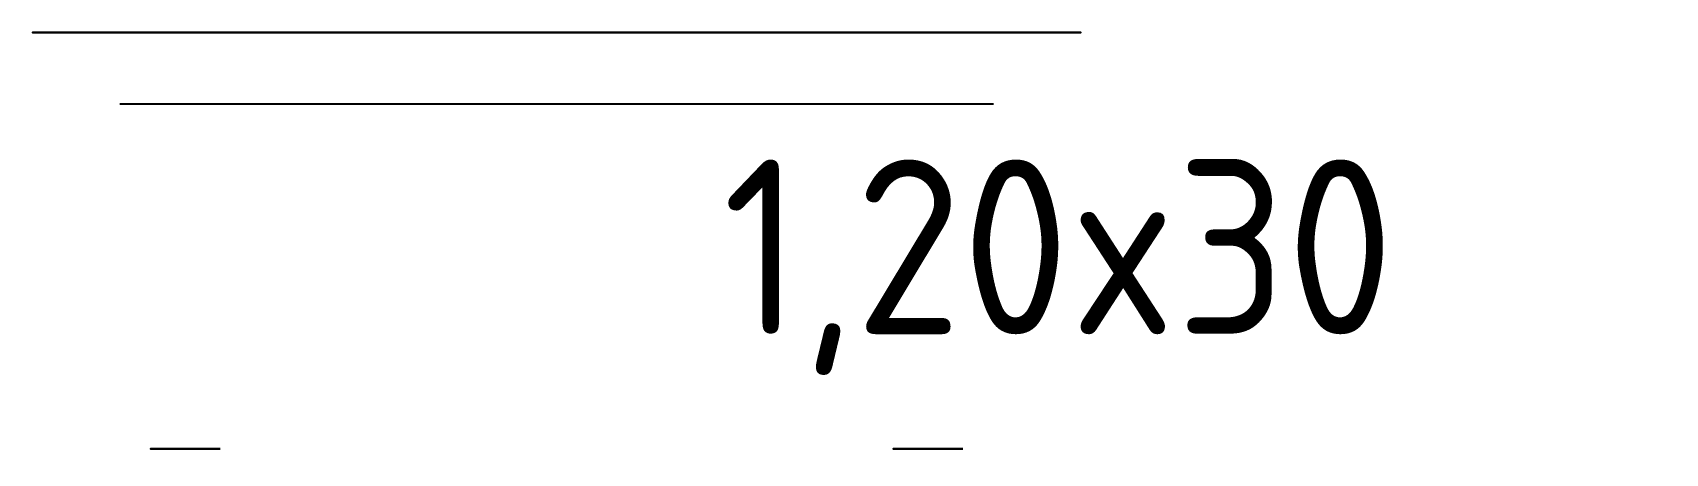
# Model space of a CAD drawing. Header units: millimetres. Extents: x 0 to 0.467, y -0.12 to 0.
import ezdxf

# ---------------------------------------------------------------- set-up
doc = ezdxf.new("R2010")
doc.units = ezdxf.units.MM
doc.layers.add('Panel AtK-60', color=40, linetype='Continuous')
doc.styles.get("Standard").update_dxf_attribs({"font": 'ISOCP.SHX', "bigfont": 'bigfont.shx'})

msp = doc.modelspace()

# ---------------------------------------------------------------- linework, layer by layer
at = {"layer": 'Panel AtK-60', "color": 0, "extrusion": (-1.83697e-16, -1, -6.12323e-17)}
msp.add_lwpolyline([(0.3, 0), (0, 0), (0, 1.2), (0.3, 1.2)], close=True, dxfattribs=at)
at = {"layer": 'Panel AtK-60', "color": 0, "extrusion": (-1.83697e-16, -1, -2.44929e-16), "elevation": 0.0204}
for points in [[(0.025, 0.19886), (0.275, 0.19886)], [(0.025, 0.36953), (0.275, 0.36953)], [(0.025, 0.46328), (0.275, 0.46328)], [(0.025, 0.55703), (0.275, 0.55703)], [(0.025, 0.74453), (0.275, 0.74453)], [(0.025, 0.83828), (0.275, 0.83828)], [(0.025, 1.01705), (0.275, 1.01705)], [(0.025, 0.65078), (0.275, 0.65078)]]:
    msp.add_lwpolyline(points, dxfattribs=at)
at = {"layer": 'Panel AtK-60', "color": 0, "extrusion": (-1.83697e-16, -1, -6.12323e-17), "elevation": 0.0204}
for points in [[(0.11562, 1.18405), (0.11562, 1.017)], [(0.11562, 0.01595), (0.11562, 0.183)], [(0.18437, 1.18405), (0.18437, 1.017)], [(0.18437, 0.01595), (0.18437, 0.183)]]:
    msp.add_lwpolyline(points, dxfattribs=at)
at = {"layer": 'Panel AtK-60', "color": 0, "extrusion": (1.99906e-46, -1, -5.9241e-15)}
for centre in [(0.04371, 0.85, 0.11913), (0.25629, 0.85, 0.11913)]:
    msp.add_circle(centre, 0.01, dxfattribs=at)
at = {"layer": 'Panel AtK-60', "color": 0, "extrusion": (-1.87509e-46, -1, 5.5567e-15)}
for centre in [(0.04371, 0.35, 0.11913), (0.25629, 0.35, 0.11913)]:
    msp.add_circle(centre, 0.01, dxfattribs=at)
at = {"layer": 'Panel AtK-60', "color": 0}
msp.add_3dface([(0, 0, 1.2), (0.3, 0, 1.2), (0.3, 0), (0, 0)], dxfattribs=at)

# ---------------------------------------------------------------- texts
msp.add_text('1,20x30', height=0.049993, dxfattribs=at).set_placement((0.19754, -0.08631, 1.20004))
at = {"layer": 'Panel AtK-60', "color": 0, "extrusion": (-1.83697e-16, -1, -6.12323e-17)}
msp.add_text('1,20x30', height=0.099986, dxfattribs=at).set_placement((0.08948, 0.23519, 0.12041))

doc.saveas('drawing.dxf')
